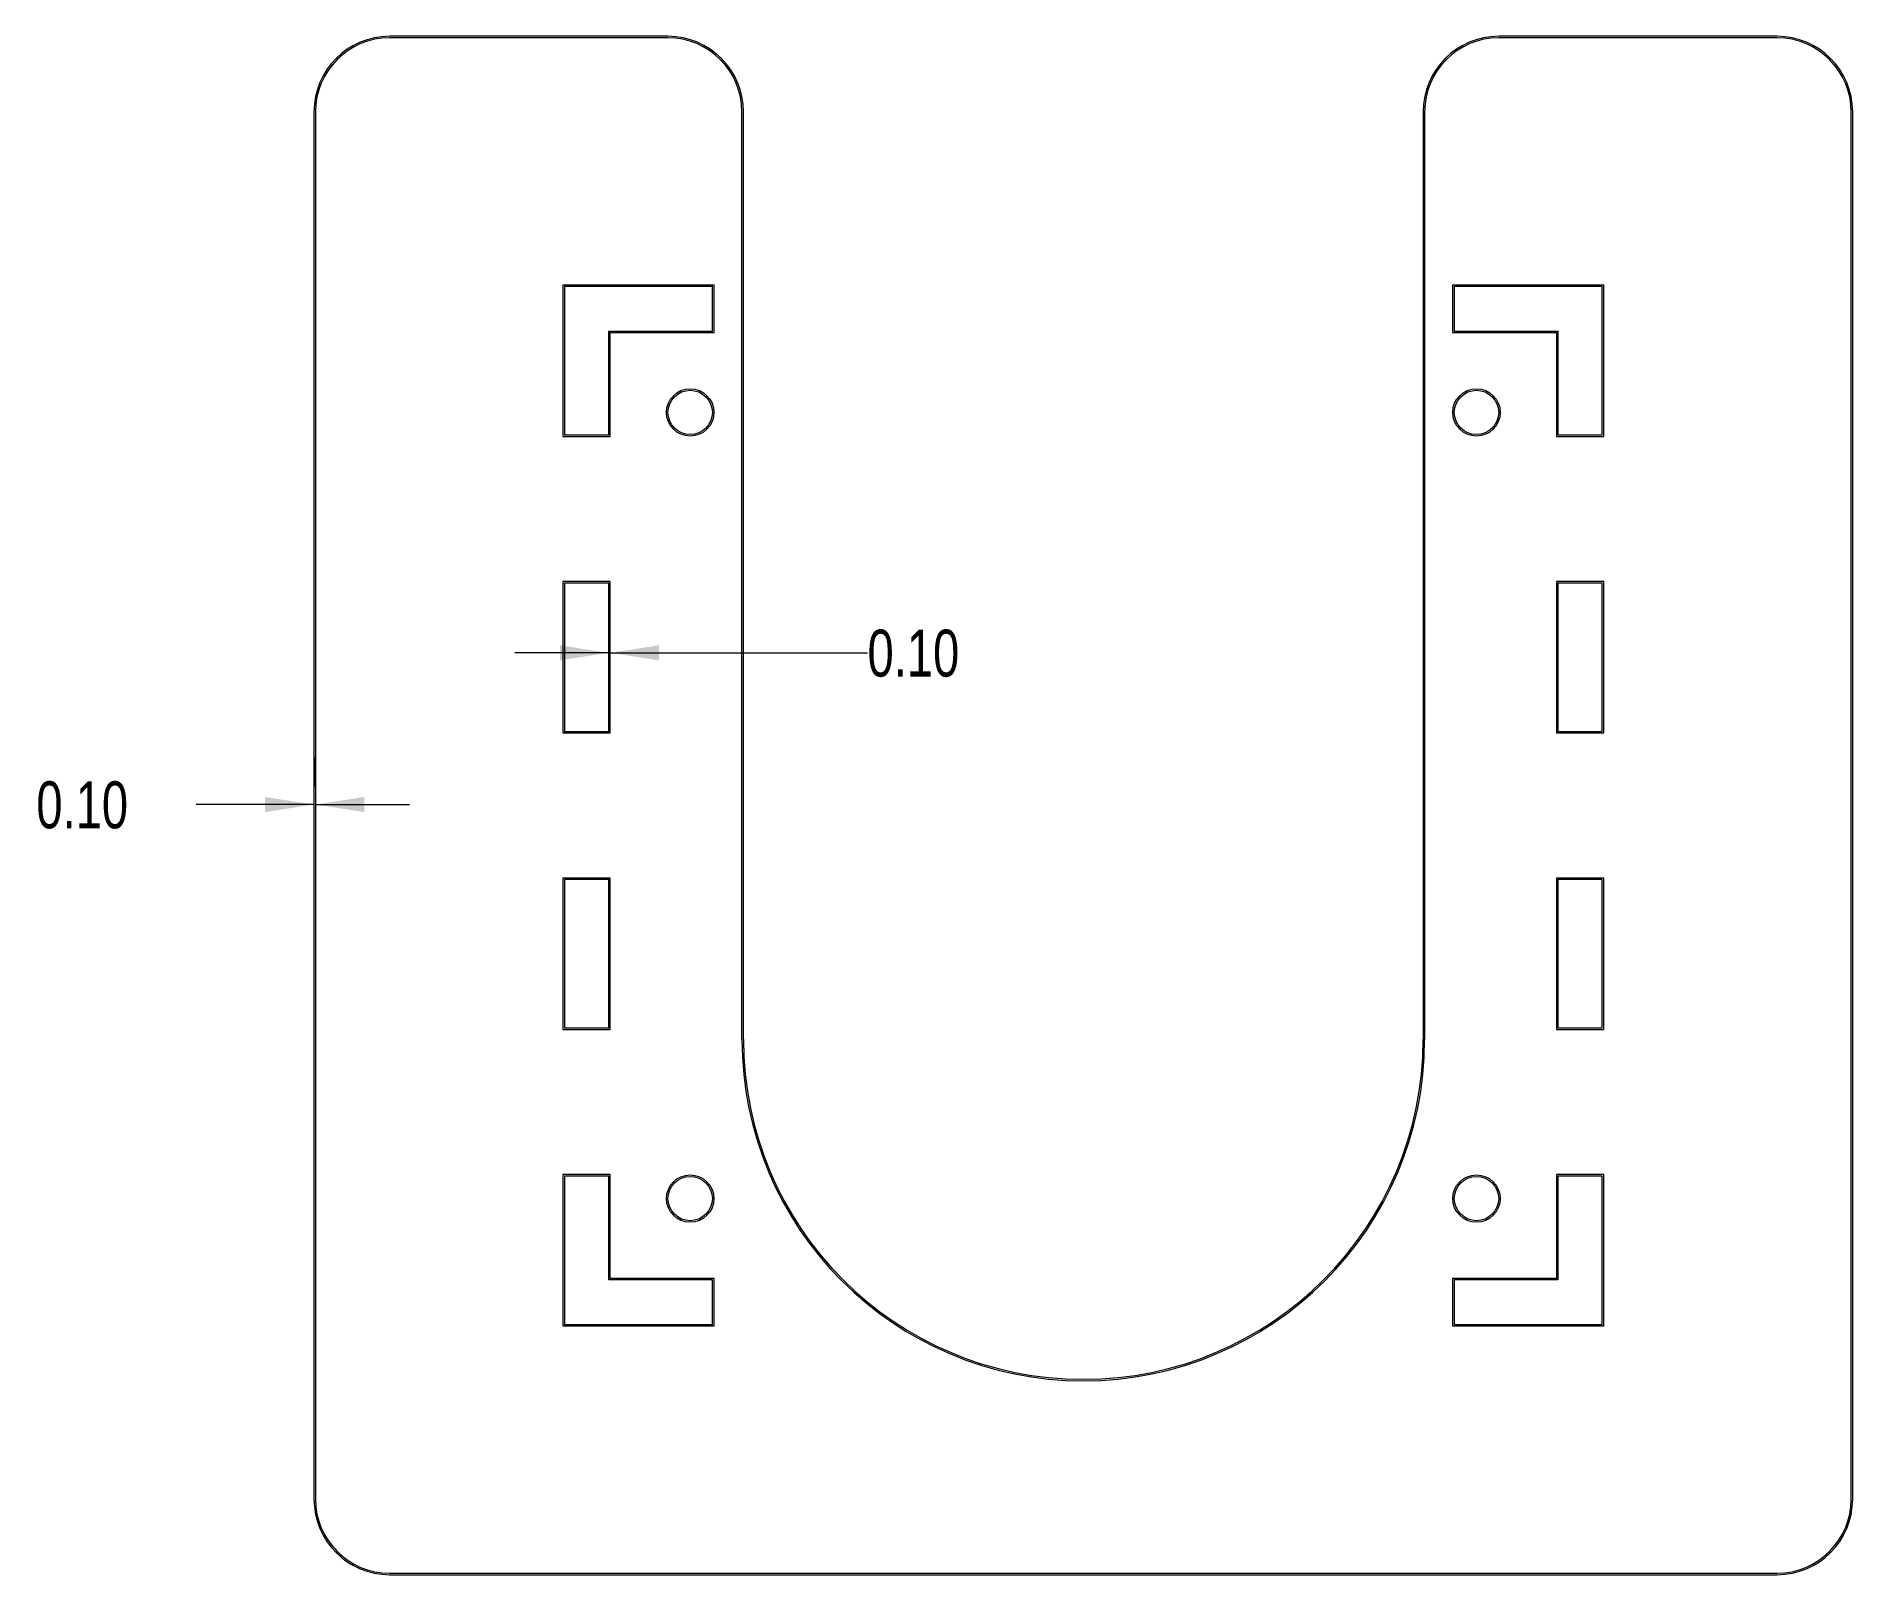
# Model space of a CAD drawing. Header units: millimetres. Extents: x 12 to 135, y 142 to 246.
import ezdxf

# ---------------------------------------------------------------- set-up
doc = ezdxf.new("R2010")
doc.units = ezdxf.units.MM
doc.styles.add('SLDTEXTSTYLE0', font='TXT', dxfattribs={"width": 0.75})
doc.dimstyles.new('SLDDIMSTYLE0', dxfattribs={"dimtxt": 3.175, "dimasz": 3.302, "dimexe": 0, "dimexo": 0.0625, "dimgap": 0.79375, "dimtad": 0, "dimtih": 1, "dimtoh": 1, "dimrnd": 1e-09, "dimzin": 4, "dimdsep": 46, "dimtxsty": 'SLDTEXTSTYLE0', "dimsah": 1, "dimcen": 0.09, "dimadec": 0, "dimazin": 1, "dimtfac": 1, "dimtmove": 0, "dimatfit": 0, "dimfxl": 1, "dimfrac": 2, "dimtolj": 1, "dimtzin": 12, "dimarcsym": 0})

# ---------------------------------------------------------------- blocks, each defined once
blk = doc.blocks.new('_D')
at = {"color": 7, "linetype": 'Continuous', "lineweight": 0}
for p, q in [((30.76, 194.84), (30.76, 196.8)), ((30.86, 194.84), (30.86, 196.8)), ((30.76, 193.63), (22.79, 193.63)), ((30.86, 193.63), (37.21, 193.63))]:
    blk.add_line(p, q, dxfattribs=at)
for points in [[(30.76, 193.63), (27.45, 194.14), (27.45, 193.12)], [(30.86, 193.63), (34.16, 193.12), (34.16, 194.14)]]:
    blk.add_solid(points, dxfattribs=at)
at = {"color": 7, "linetype": 'Continuous', "lineweight": 0, "insert": (12, 195.2, 0.1), "char_height": 3.175, "attachment_point": 1, "style": 'SLDTEXTSTYLE0'}
blk.add_mtext('0.10', dxfattribs=at)
blk = doc.blocks.new('_D_1')
at = {"color": 7, "linetype": 'Continuous', "lineweight": 0}
for p, q in [((50.67, 204.85), (50.67, 207.05)), ((50.77, 204.85), (50.77, 207.05)), ((50.67, 203.88), (44.32, 203.88)), ((50.77, 203.88), (68.15, 203.88))]:
    blk.add_line(p, q, dxfattribs=at)
for points in [[(50.67, 203.88), (47.37, 204.39), (47.37, 203.37)], [(50.77, 203.88), (54.07, 203.37), (54.07, 204.39)]]:
    blk.add_solid(points, dxfattribs=at)
at = {"color": 7, "linetype": 'Continuous', "lineweight": 0, "insert": (68.15, 205.45, 0.1), "char_height": 3.175, "attachment_point": 1, "style": 'SLDTEXTSTYLE0'}
blk.add_mtext('0.10', dxfattribs=at)

msp = doc.modelspace()

# ---------------------------------------------------------------- linework, layer by layer
at = {"color": 7, "linetype": 'Continuous', "lineweight": 0}
for p, q in [((54.67, 245.537), (35.856, 245.537)), ((54.67, 245.437), (35.856, 245.437)), ((129.6, 245.537), (110.787, 245.537)), ((129.6, 245.437), (110.787, 245.437)), ((30.756, 240.437), (30.756, 146.693)), ((30.856, 240.437), (30.856, 146.693)), ((59.67, 177.751), (59.67, 240.437)), ((59.77, 177.751), (59.77, 240.437)), ((105.687, 240.437), (105.687, 177.751)), ((105.787, 240.437), (105.787, 177.751)), ((134.6, 146.693), (134.6, 240.437)), ((134.7, 146.693), (134.7, 240.437)), ((47.57, 228.724), (47.57, 218.507)), ((57.786, 228.724), (47.57, 228.724)), ((57.686, 228.624), (47.67, 228.624)), ((47.67, 228.624), (47.67, 218.607)), ((57.686, 225.624), (57.686, 228.624)), ((57.786, 225.524), (57.786, 228.724)), ((107.67, 228.724), (107.67, 225.524)), ((117.887, 228.724), (107.67, 228.724)), ((117.787, 228.624), (107.77, 228.624)), ((107.77, 228.624), (107.77, 225.624)), ((117.787, 218.607), (117.787, 228.624)), ((117.887, 218.507), (117.887, 228.724)), ((50.67, 218.607), (50.67, 225.624)), ((50.67, 225.624), (57.686, 225.624)), ((50.77, 218.507), (50.77, 225.524)), ((50.77, 225.524), (57.786, 225.524)), ((107.67, 225.524), (114.687, 225.524)), ((107.77, 225.624), (114.787, 225.624)), ((114.687, 225.524), (114.687, 218.507)), ((114.787, 225.624), (114.787, 218.607)), ((47.57, 218.507), (50.77, 218.507)), ((47.67, 218.607), (50.67, 218.607)), ((114.687, 218.507), (117.887, 218.507)), ((114.787, 218.607), (117.787, 218.607)), ((47.57, 208.69), (47.57, 198.474)), ((50.77, 208.69), (47.57, 208.69)), ((50.77, 198.474), (50.77, 208.69)), ((114.687, 208.69), (114.687, 198.474)), ((117.887, 208.69), (114.687, 208.69)), ((117.887, 198.474), (117.887, 208.69)), ((50.67, 208.59), (47.67, 208.59)), ((47.67, 208.59), (47.67, 198.574)), ((50.67, 198.574), (50.67, 208.59)), ((117.787, 208.59), (114.787, 208.59)), ((114.787, 208.59), (114.787, 198.574)), ((117.787, 198.574), (117.787, 208.59)), ((47.57, 198.474), (50.77, 198.474)), ((47.67, 198.574), (50.67, 198.574)), ((114.687, 198.474), (117.887, 198.474)), ((114.787, 198.574), (117.787, 198.574)), ((50.77, 188.657), (47.57, 188.657)), ((47.57, 188.657), (47.57, 178.44)), ((50.67, 188.557), (47.67, 188.557)), ((47.67, 188.557), (47.67, 178.54)), ((50.67, 178.54), (50.67, 188.557)), ((50.77, 178.44), (50.77, 188.657)), ((114.687, 188.657), (114.687, 178.44)), ((117.887, 188.657), (114.687, 188.657)), ((117.787, 188.557), (114.787, 188.557)), ((114.787, 188.557), (114.787, 178.54)), ((117.787, 178.54), (117.787, 188.557)), ((117.887, 178.44), (117.887, 188.657)), ((47.57, 178.44), (50.77, 178.44)), ((47.67, 178.54), (50.67, 178.54)), ((114.687, 178.44), (117.887, 178.44)), ((114.787, 178.54), (117.787, 178.54)), ((47.57, 168.623), (47.57, 158.407)), ((50.77, 168.623), (47.57, 168.623)), ((50.67, 168.523), (47.67, 168.523)), ((47.67, 168.523), (47.67, 158.507)), ((50.67, 161.507), (50.67, 168.523)), ((50.77, 161.607), (50.77, 168.623)), ((114.687, 168.623), (114.687, 161.607)), ((117.887, 168.623), (114.687, 168.623)), ((114.787, 168.523), (114.787, 161.507)), ((117.787, 168.523), (114.787, 168.523)), ((117.787, 158.507), (117.787, 168.523)), ((117.887, 158.407), (117.887, 168.623)), ((57.686, 161.507), (50.67, 161.507)), ((57.786, 161.607), (50.77, 161.607)), ((57.686, 158.507), (57.686, 161.507)), ((57.786, 158.407), (57.786, 161.607)), ((107.67, 161.607), (107.67, 158.407)), ((114.687, 161.607), (107.67, 161.607)), ((114.787, 161.507), (107.77, 161.507)), ((107.77, 161.507), (107.77, 158.507)), ((47.57, 158.407), (57.786, 158.407)), ((47.67, 158.507), (57.686, 158.507)), ((107.67, 158.407), (117.887, 158.407)), ((107.77, 158.507), (117.787, 158.507)), ((35.856, 141.693), (129.6, 141.693)), ((35.856, 141.593), (129.6, 141.593))]:
    msp.add_line(p, q, dxfattribs=at)
at = {"color": 7, "linetype": 'Continuous', "lineweight": 15}
for p, q in [((54.67, 245.437), (35.856, 245.437)), ((129.6, 245.437), (110.787, 245.437)), ((30.856, 240.437), (30.856, 146.693)), ((59.67, 177.751), (59.67, 240.437)), ((105.787, 240.437), (105.787, 177.751)), ((134.6, 146.693), (134.6, 240.437)), ((57.786, 228.724), (47.57, 228.724)), ((47.57, 228.724), (47.57, 218.507)), ((57.786, 225.524), (57.786, 228.724)), ((117.887, 228.724), (107.67, 228.724)), ((107.67, 228.724), (107.67, 225.524)), ((117.887, 218.507), (117.887, 228.724)), ((50.77, 218.507), (50.77, 225.524)), ((50.77, 225.524), (57.786, 225.524)), ((107.67, 225.524), (114.687, 225.524)), ((114.687, 225.524), (114.687, 218.507)), ((47.57, 218.507), (50.77, 218.507)), ((114.687, 218.507), (117.887, 218.507)), ((47.57, 208.69), (47.57, 198.474)), ((50.77, 208.69), (47.57, 208.69)), ((50.77, 198.474), (50.77, 208.69)), ((114.687, 208.69), (114.687, 198.474)), ((117.887, 208.69), (114.687, 208.69)), ((117.887, 198.474), (117.887, 208.69)), ((47.57, 198.474), (50.77, 198.474)), ((114.687, 198.474), (117.887, 198.474)), ((50.77, 188.657), (47.57, 188.657)), ((47.57, 188.657), (47.57, 178.44)), ((50.77, 178.44), (50.77, 188.657)), ((117.887, 188.657), (114.687, 188.657)), ((114.687, 188.657), (114.687, 178.44)), ((117.887, 178.44), (117.887, 188.657)), ((47.57, 178.44), (50.77, 178.44)), ((114.687, 178.44), (117.887, 178.44)), ((47.57, 168.623), (47.57, 158.407)), ((50.77, 168.623), (47.57, 168.623)), ((50.77, 161.607), (50.77, 168.623)), ((117.887, 168.623), (114.687, 168.623)), ((114.687, 168.623), (114.687, 161.607)), ((117.887, 158.407), (117.887, 168.623)), ((57.786, 161.607), (50.77, 161.607)), ((57.786, 158.407), (57.786, 161.607)), ((107.67, 161.607), (107.67, 158.407)), ((114.687, 161.607), (107.67, 161.607)), ((47.57, 158.407), (57.786, 158.407)), ((107.67, 158.407), (117.887, 158.407)), ((35.856, 141.693), (129.6, 141.693))]:
    msp.add_line(p, q, dxfattribs=at)
for centre in [(56.17, 220.124), (109.287, 220.124), (56.17, 167.007), (109.287, 167.007)]:
    msp.add_circle(centre, 1.6, dxfattribs=at)
at = {"color": 7, "linetype": 'Continuous', "lineweight": 0}
for centre, radius in [((56.17, 220.124), 1.6), ((56.17, 220.124), 1.5), ((109.287, 220.124), 1.6), ((109.287, 220.124), 1.5), ((56.17, 167.007), 1.6), ((56.17, 167.007), 1.5), ((109.287, 167.007), 1.6), ((109.287, 167.007), 1.5)]:
    msp.add_circle(centre, radius, dxfattribs=at)
for centre, radius, start, end in [((35.856, 240.437), 5.1, 90, 180), ((35.856, 240.437), 5, 90, 180), ((54.67, 240.437), 5.1, 0, 90), ((54.67, 240.437), 5, 0, 90), ((110.787, 240.437), 5.1, 90, 180), ((110.787, 240.437), 5, 90, 180), ((129.6, 240.437), 5.1, 0, 90), ((129.6, 240.437), 5, 0, 90), ((82.728, 177.751), 23.058, 180, 0), ((82.728, 177.751), 22.958, 180, 0), ((35.856, 146.693), 5.1, 180, 270), ((35.856, 146.693), 5, 180, 270), ((129.6, 146.693), 5, 270, 0), ((129.6, 146.693), 5.1, 270, 0)]:
    msp.add_arc(centre, radius, start, end, dxfattribs=at)
at = {"color": 7, "linetype": 'Continuous', "lineweight": 15}
for centre, radius, start, end in [((35.856, 240.437), 5, 90, 180), ((54.67, 240.437), 5, 0, 90), ((110.787, 240.437), 5, 90, 180), ((129.6, 240.437), 5, 0, 90), ((82.728, 177.751), 23.058, 180, 0), ((35.856, 146.693), 5, 180, 270), ((129.6, 146.693), 5, 270, 0)]:
    msp.add_arc(centre, radius, start, end, dxfattribs=at)

# ---------------------------------------------------------------- dimensions: what is measured, and where the dimension line sits
at = {"color": 7, "linetype": 'Continuous', "lineweight": 0}
for base, p1, p2, picture, middle in [((50.77, 203.879), (50.67, 203.582), (50.77, 203.582), '_D_1', (73.54, 203.879)), ((30.856, 193.628), (30.756, 193.565), (30.856, 193.565), '_D', (17.395, 193.628))]:
    dim = msp.add_linear_dim(base=base, p1=p1, p2=p2, dimstyle='SLDDIMSTYLE0', dxfattribs=at)
    dim.commit()
    dim.dimension.update_dxf_attribs({"geometry": picture, "text_midpoint": middle, "dimtype": 160})

doc.saveas('drawing.dxf')
